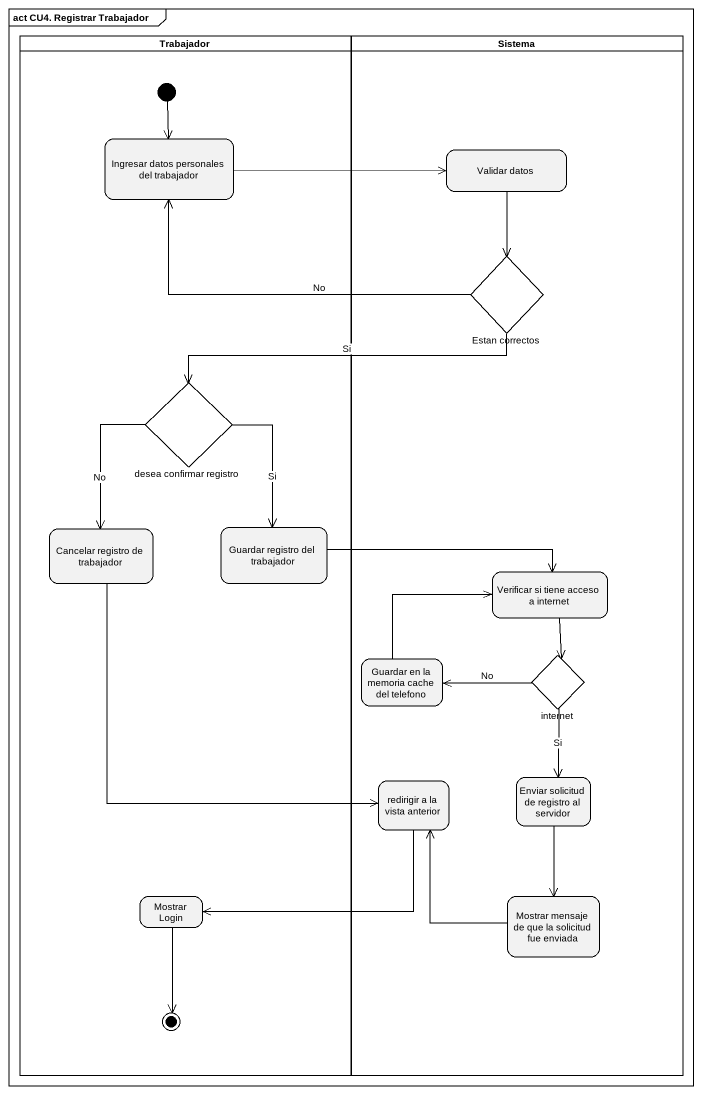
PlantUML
@startuml
mainframe act CU4. Registrar Trabajador
hide empty description
state Trabajador <<partition>> {
  state "Ingresar datos personales del trabajador" as Ingresar_datos_personales
  state "desea confirmar registro" as desea_confirmar_registro <<choice>>
  state "Cancelar registro de trabajador" as Cancelar_registro_de
  state "Guardar registro del trabajador" as Guardar_registro_del
  state "Mostrar Login" as Mostrar_Login
  [*] --> Ingresar_datos_personales
  Mostrar_Login --> [*]
}
state Sistema <<partition>> {
  state "Validar datos" as Validar_datos
  state "Estan correctos" as Estan_correctos <<choice>>
  state "Verificar si tiene acceso a internet" as Verificar_si_tiene_acceso_a
  state "Guardar en la memoria cache del telefono" as Guardar_en_la_memoria_cache
  state internet <<choice>>
  state "redirigir a la vista anterior" as redirigir_a_la_vista
  state "Enviar solicitud de registro al servidor" as Enviar_solicitud_de
  state "Mostrar mensaje de que la solicitud fue enviada" as Mostrar_mensaje_de_que_la
}
Ingresar_datos_personales -right-> Validar_datos
Validar_datos --> Estan_correctos
Estan_correctos -left-> Ingresar_datos_personales : No
Estan_correctos -left-> desea_confirmar_registro : Si
desea_confirmar_registro --> Cancelar_registro_de : No
desea_confirmar_registro --> Guardar_registro_del : Si
Cancelar_registro_de --> redirigir_a_la_vista
Guardar_registro_del -right-> Verificar_si_tiene_acceso_a
Verificar_si_tiene_acceso_a --> internet
Guardar_en_la_memoria_cache -right-> Verificar_si_tiene_acceso_a
internet -left-> Guardar_en_la_memoria_cache : No
internet --> Enviar_solicitud_de : Si
redirigir_a_la_vista -left-> Mostrar_Login
Enviar_solicitud_de --> Mostrar_mensaje_de_que_la
Mostrar_mensaje_de_que_la -up-> redirigir_a_la_vista
@enduml
